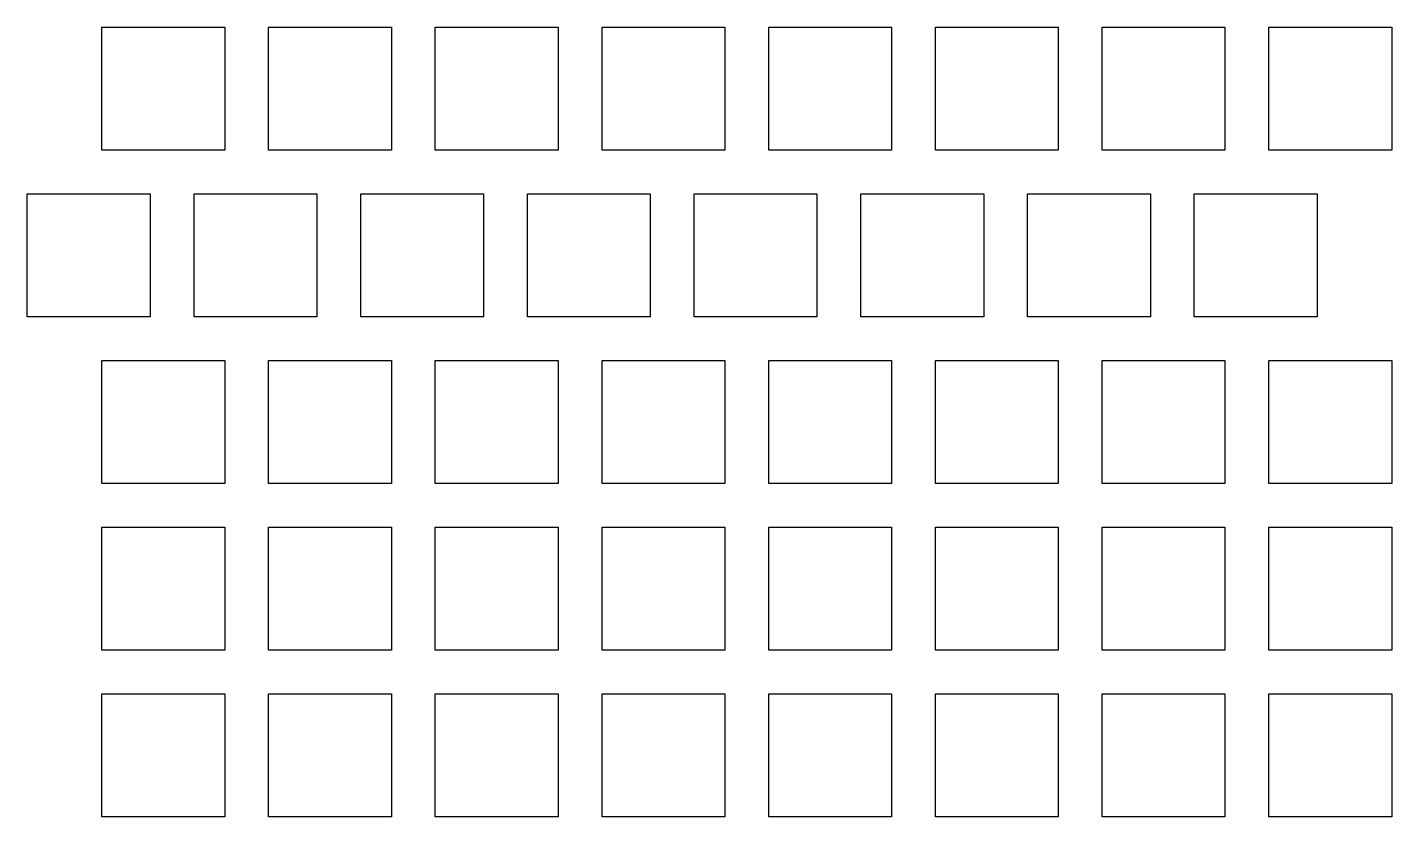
# Model space of a CAD drawing. Header units: millimetres. Extents: x 52 to 207, y 41 to 131.
import ezdxf

# ---------------------------------------------------------------- set-up
doc = ezdxf.new("R2010")
doc.units = ezdxf.units.MM

msp = doc.modelspace()

# ---------------------------------------------------------------- linework, layer by layer
for points in [[(60, 117), (60, 131), (74, 131), (74, 117)], [(79, 117), (79, 131), (93, 131), (93, 117)], [(98, 117), (98, 131), (112, 131), (112, 117)], [(117, 117), (117, 131), (131, 131), (131, 117)], [(136, 117), (136, 131), (150, 131), (150, 117)], [(155, 117), (155, 131), (169, 131), (169, 117)], [(174, 117), (174, 131), (188, 131), (188, 117)], [(193, 117), (193, 131), (207, 131), (207, 117)], [(51.5, 98), (51.5, 112), (65.5, 112), (65.5, 98)], [(70.5, 98), (70.5, 112), (84.5, 112), (84.5, 98)], [(89.5, 98), (89.5, 112), (103.5, 112), (103.5, 98)], [(108.5, 98), (108.5, 112), (122.5, 112), (122.5, 98)], [(127.5, 98), (127.5, 112), (141.5, 112), (141.5, 98)], [(146.5, 98), (146.5, 112), (160.5, 112), (160.5, 98)], [(165.5, 98), (165.5, 112), (179.5, 112), (179.5, 98)], [(184.5, 98), (184.5, 112), (198.5, 112), (198.5, 98)], [(60, 79), (60, 93), (74, 93), (74, 79)], [(79, 79), (79, 93), (93, 93), (93, 79)], [(98, 79), (98, 93), (112, 93), (112, 79)], [(117, 79), (117, 93), (131, 93), (131, 79)], [(136, 79), (136, 93), (150, 93), (150, 79)], [(155, 79), (155, 93), (169, 93), (169, 79)], [(174, 79), (174, 93), (188, 93), (188, 79)], [(193, 79), (193, 93), (207, 93), (207, 79)], [(60, 60), (60, 74), (74, 74), (74, 60)], [(79, 60), (79, 74), (93, 74), (93, 60)], [(98, 60), (98, 74), (112, 74), (112, 60)], [(117, 60), (117, 74), (131, 74), (131, 60)], [(136, 60), (136, 74), (150, 74), (150, 60)], [(155, 60), (155, 74), (169, 74), (169, 60)], [(174, 60), (174, 74), (188, 74), (188, 60)], [(193, 60), (193, 74), (207, 74), (207, 60)], [(60, 41), (60, 55), (74, 55), (74, 41)], [(79, 41), (79, 55), (93, 55), (93, 41)], [(98, 41), (98, 55), (112, 55), (112, 41)], [(117, 41), (117, 55), (131, 55), (131, 41)], [(136, 41), (136, 55), (150, 55), (150, 41)], [(155, 41), (155, 55), (169, 55), (169, 41)], [(174, 41), (174, 55), (188, 55), (188, 41)], [(193, 41), (193, 55), (207, 55), (207, 41)]]:
    msp.add_lwpolyline(points, close=True)

doc.saveas('drawing.dxf')
